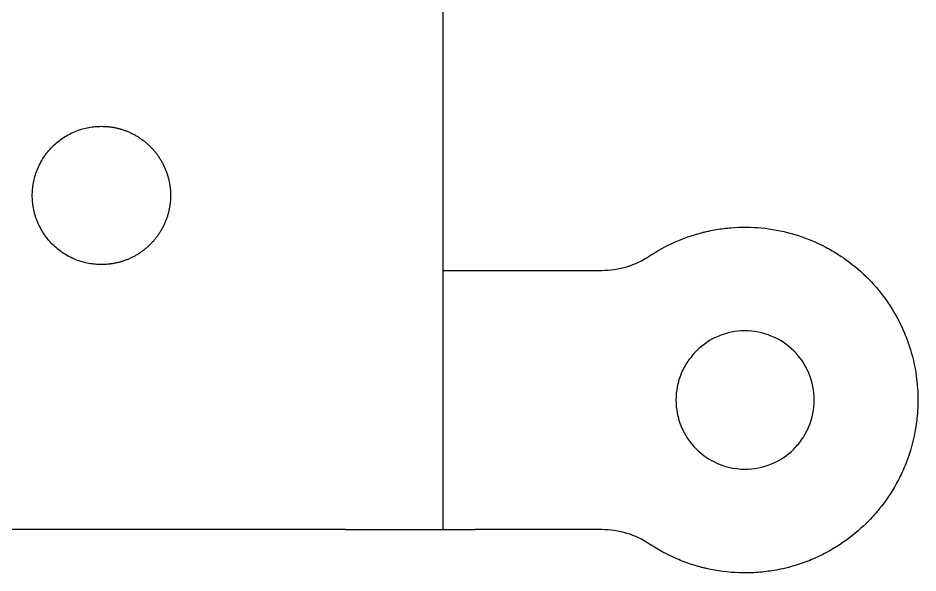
# Model space of a CAD drawing. Header units: millimetres. Extents: x 181 to 381, y 0 to 208.
# Drawn here: x 237.77 to 258.6, y 138.92 to 151.76 of the extents above; entities that cross this region are included whole.
import ezdxf

# ---------------------------------------------------------------- set-up
doc = ezdxf.new("R2010")
doc.units = ezdxf.units.MM
doc.layers.add('Make2D$可见线$曲线', color=7, linetype='Continuous', true_color=0x000000)

msp = doc.modelspace()

# ---------------------------------------------------------------- linework, layer by layer
at = {"layer": 'Make2D$可见线$曲线', "color": 18, "lineweight": -3, "true_color": 0x000000}
for points, degree in [([(247.599, 206.938), (247.599, 173.43), (247.599, 139.922)], 2), ([(248.349, 145.922), (249.326, 145.922), (250.304, 145.922), (251.282, 145.922)], 3), ([(253.467, 141.791), (253.583, 141.675), (253.713, 141.579), (253.859, 141.503)], 3), ([(253.859, 141.503), (254.091, 141.382), (254.337, 141.322), (254.599, 141.322)], 3), ([(245.349, 139.922), (240.94, 139.922), (236.532, 139.922)], 2), ([(251.282, 139.922), (250.304, 139.922), (249.326, 139.922), (248.349, 139.922)], 3)]:
    msp.add_open_spline(points, degree=degree, dxfattribs=at)
for points, weights, knots in [([(239.7, 146.055), (238.1, 146.055), (238.1, 147.655), (238.1, 149.255), (239.7, 149.255)], [1, 0.707106819835, 1, 0.707106819835, 1], [-5.026548, -5.026548, -5.026548, -2.513274, -2.513274, 0, 0, 0]), ([(239.7, 149.255), (240.362, 149.255), (240.831, 148.786), (241.3, 148.317), (241.3, 147.655), (241.3, 146.992), (240.831, 146.523), (240.362, 146.055), (239.7, 146.055)], [1, 0.923879522053, 1, 0.923879522053, 1, 0.923879522053, 1, 0.923879522053, 1], [-5.026549, -5.026549, -5.026549, -3.769911, -3.769911, -2.513274, -2.513274, -1.256637, -1.256637, 0, 0, 0])]:
    msp.add_rational_spline(points, weights, degree=2, knots=knots, dxfattribs=at)
for points, knots in [([(252.388, 146.255), (252.758, 146.501), (253.158, 146.679), (253.614, 146.799), (253.645, 146.806), (253.702, 146.82), (253.788, 146.839), (253.989, 146.878), (254.393, 146.929), (254.742, 146.926), (255.447, 146.859), (255.895, 146.735), (256.348, 146.519), (256.371, 146.508), (256.42, 146.483), (256.494, 146.445), (256.663, 146.351), (256.986, 146.145), (257.24, 145.934), (257.398, 145.779)], [0, 0, 0, 0, 1.365081, 1.365081, 1.450399, 1.450399, 1.535717, 1.706352, 2.047622, 2.730163, 2.730163, 4.095244, 4.095244, 4.180562, 4.180562, 4.26588, 4.436515, 4.777785, 5.460326, 5.460326, 5.460326, 5.460326]), ([(251.282, 145.922), (251.479, 145.922), (251.671, 145.95), (252.048, 146.063), (252.224, 146.146), (252.388, 146.255)], [-1.175685, -1.175685, -1.175685, -1.175685, -0.587842, -0.587842, 0, 0, 0, 0]), ([(247.599, 145.922), (247.599, 145.922), (247.678, 145.922), (247.888, 145.922), (247.97, 145.922), (248.153, 145.922), (248.249, 145.922), (248.349, 145.922)], [0, 0, 0, 0, 0.598497, 0.598497, 0.897746, 0.897746, 1.196995, 1.196995, 1.196995, 1.196995]), ([(257.398, 145.779), (257.736, 145.448), (258.007, 145.068), (258.217, 144.628), (258.224, 144.612), (258.238, 144.583), (258.258, 144.539), (258.302, 144.437), (258.383, 144.23), (258.515, 143.808), (258.574, 143.433), (258.599, 143.049), (258.601, 142.918), (258.593, 142.662), (258.563, 142.281), (258.477, 141.907), (258.385, 141.63), (258.376, 141.603), (258.355, 141.546), (258.324, 141.461), (258.244, 141.265), (258.059, 140.888), (257.857, 140.589), (257.666, 140.353), (257.629, 140.309), (257.551, 140.221), (257.431, 140.093), (257.135, 139.812), (256.851, 139.608), (256.636, 139.479), (256.621, 139.47), (256.593, 139.454), (256.552, 139.43), (256.454, 139.377), (256.256, 139.277), (255.849, 139.107), (255.482, 139.012), (255.103, 138.952), (254.974, 138.937), (254.719, 138.921), (254.338, 138.915), (253.958, 138.965), (253.675, 139.03), (253.647, 139.036), (253.588, 139.051), (253.501, 139.074), (253.299, 139.135), (252.907, 139.283), (252.59, 139.454), (252.388, 139.588)], [0, 0, 0, 0, 1.479001, 1.479001, 1.52522, 1.52522, 1.571439, 1.663876, 1.848752, 2.218502, 2.958003, 2.958003, 3.327753, 3.327753, 3.697503, 4.437004, 4.437004, 4.529442, 4.529442, 4.621879, 4.806754, 5.176505, 5.916005, 5.916005, 6.10088, 6.10088, 6.285756, 6.655506, 7.395007, 7.395007, 7.441225, 7.441225, 7.487444, 7.579882, 7.764757, 8.134507, 8.874008, 8.874008, 9.243758, 9.243758, 9.613509, 10.353009, 10.353009, 10.445447, 10.445447, 10.537884, 10.72276, 11.09251, 11.832011, 11.832011, 11.832011, 11.832011]), ([(256.199, 142.923), (256.199, 143.137), (256.157, 143.343), (255.992, 143.736), (255.875, 143.91), (255.572, 144.209), (255.401, 144.322), (255.011, 144.482), (254.807, 144.522), (254.386, 144.521), (254.182, 144.481), (253.793, 144.32), (253.62, 144.205), (253.396, 143.982), (253.328, 143.9), (253.212, 143.727), (253.162, 143.635), (253.04, 143.34), (252.999, 143.135), (252.999, 142.922)], [0, 0, 0, 0, 0.631862, 0.631862, 1.263723, 1.263723, 1.895585, 1.895585, 2.527446, 2.527446, 3.159308, 3.159308, 3.791169, 3.791169, 4.1071, 4.1071, 4.423031, 4.423031, 5.054892, 5.054892, 5.054892, 5.054892]), ([(252.999, 142.922), (252.999, 142.709), (253.039, 142.505), (253.202, 142.113), (253.317, 141.94), (253.467, 141.791)], [0, 0, 0, 0, 0.63235, 0.63235, 1.2647, 1.2647, 1.2647, 1.2647]), ([(254.599, 141.322), (254.81, 141.322), (255.014, 141.362), (255.404, 141.523), (255.577, 141.638), (255.801, 141.861), (255.869, 141.943), (255.985, 142.116), (256.035, 142.209), (256.158, 142.503), (256.199, 142.71), (256.199, 142.923)], [-2.527452, -2.527452, -2.527452, -2.527452, -1.895589, -1.895589, -1.263726, -1.263726, -0.947795, -0.947795, -0.631863, -0.631863, 0, 0, 0, 0]), ([(247.599, 139.922), (247.599, 139.922), (247.618, 139.922), (247.694, 139.922), (247.748, 139.922), (247.959, 139.922), (248.15, 139.922), (248.349, 139.922)], [-1.197087, -1.197087, -1.197087, -1.197087, -0.897815, -0.897815, -0.598543, -0.598543, 0, 0, 0, 0]), ([(252.388, 139.588), (252.224, 139.697), (252.048, 139.78), (251.671, 139.893), (251.479, 139.922), (251.282, 139.922)], [-1.175689, -1.175689, -1.175689, -1.175689, -0.587844, -0.587844, 0, 0, 0, 0])]:
    msp.add_open_spline(points, degree=3, knots=knots, dxfattribs=at)
msp.add_rational_spline([(245.349, 139.922), (247.599, 139.922), (247.599, 139.922)], [1, 0.707106966282, 1], degree=2, dxfattribs=at)

doc.saveas('drawing.dxf')
